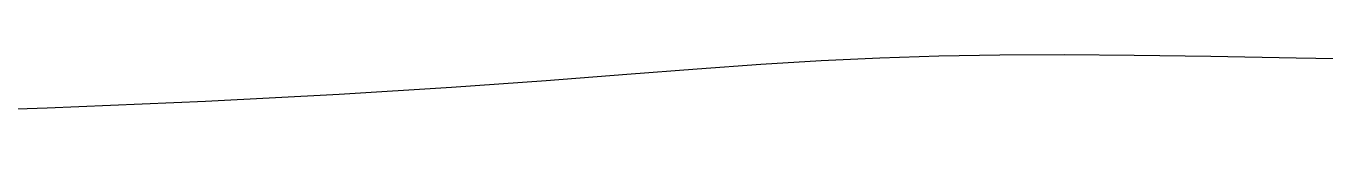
# Model space of a CAD drawing. Header units: millimetres. Extents: x 104198 to 1296755, y -81101 to 81453.
# Drawn here: x 633967.8 to 634041.8, y -26052.6 to -26049.2 of the extents above; entities that cross this region are included whole.
import ezdxf

# ---------------------------------------------------------------- set-up
doc = ezdxf.new("R2010")
doc.units = ezdxf.units.MM
doc.linetypes.add('HIDDEN2', pattern=[0.1875, 0.125, -0.0625])

# ---------------------------------------------------------------- blocks, each defined once
blk = doc.blocks.new('ghfdhrhr')
at = {"color": 250, "linetype": 'HIDDEN2', "ltscale": 600}
blk.add_lwpolyline([(633958.395, -32554.861), (633969.036, -32554.493), (633978.053, -32554.105), (633985.653, -32553.709), (633992.044, -32553.316), (633997.432, -32552.937), (634002.023, -32552.585), (634006.026, -32552.269), (634009.647, -32552.002), (634013.074, -32551.792), (634016.42, -32551.637), (634019.781, -32551.534), (634023.251, -32551.478), (634026.925, -32551.465), (634030.897, -32551.49), (634035.263, -32551.55), (634040.117, -32551.64), (634045.512, -32551.755)], dxfattribs=at)
blk.add_lwpolyline([(633958.395, -32554.861), (633969.036, -32554.493), (633978.053, -32554.105), (633985.653, -32553.709), (633992.044, -32553.316), (633997.432, -32552.937), (634002.023, -32552.585), (634006.026, -32552.269), (634009.647, -32552.002), (634013.074, -32551.792), (634016.42, -32551.637), (634019.781, -32551.534), (634023.251, -32551.478), (634026.925, -32551.465), (634030.897, -32551.49), (634035.263, -32551.55), (634040.117, -32551.64), (634045.512, -32551.755)], dxfattribs=at)
blk.add_lwpolyline([(633958.395, -32554.861), (633969.036, -32554.493), (633978.053, -32554.105), (633985.653, -32553.709), (633992.044, -32553.316), (633997.432, -32552.937), (634002.023, -32552.585), (634006.026, -32552.269), (634009.647, -32552.002), (634013.074, -32551.792), (634016.42, -32551.637), (634019.781, -32551.534), (634023.251, -32551.478), (634026.925, -32551.465), (634030.897, -32551.49), (634035.263, -32551.55), (634040.117, -32551.64), (634045.512, -32551.755)], dxfattribs=at)
blk.add_lwpolyline([(633958.395, -32554.861), (633969.036, -32554.493), (633978.053, -32554.105), (633985.653, -32553.709), (633992.044, -32553.316), (633997.432, -32552.937), (634002.023, -32552.585), (634006.026, -32552.269), (634009.647, -32552.002), (634013.074, -32551.792), (634016.42, -32551.637), (634019.781, -32551.534), (634023.251, -32551.478), (634026.925, -32551.465), (634030.897, -32551.49), (634035.263, -32551.55), (634040.117, -32551.64), (634045.512, -32551.755)], dxfattribs=at)
blk.add_lwpolyline([(633958.395, -32554.861), (633969.036, -32554.493), (633978.053, -32554.105), (633985.653, -32553.709), (633992.044, -32553.316), (633997.432, -32552.937), (634002.023, -32552.585), (634006.026, -32552.269), (634009.647, -32552.002), (634013.074, -32551.792), (634016.42, -32551.637), (634019.781, -32551.534), (634023.251, -32551.478), (634026.925, -32551.465), (634030.897, -32551.49), (634035.263, -32551.55), (634040.117, -32551.64), (634045.512, -32551.755)], dxfattribs=at)
blk.add_lwpolyline([(633958.395, -32554.861), (633969.036, -32554.493), (633978.053, -32554.105), (633985.653, -32553.709), (633992.044, -32553.316), (633997.432, -32552.937), (634002.023, -32552.585), (634006.026, -32552.269), (634009.647, -32552.002), (634013.074, -32551.792), (634016.42, -32551.637), (634019.781, -32551.534), (634023.251, -32551.478), (634026.925, -32551.465), (634030.897, -32551.49), (634035.263, -32551.55), (634040.117, -32551.64), (634045.512, -32551.755)], dxfattribs=at)
blk.add_lwpolyline([(633958.395, -32554.861), (633969.036, -32554.493), (633978.053, -32554.105), (633985.653, -32553.709), (633992.044, -32553.316), (633997.432, -32552.937), (634002.023, -32552.585), (634006.026, -32552.269), (634009.647, -32552.002), (634013.074, -32551.792), (634016.42, -32551.637), (634019.781, -32551.534), (634023.251, -32551.478), (634026.925, -32551.465), (634030.897, -32551.49), (634035.263, -32551.55), (634040.117, -32551.64), (634045.512, -32551.755)], dxfattribs=at)
blk.add_lwpolyline([(633958.395, -32554.861), (633969.036, -32554.493), (633978.053, -32554.105), (633985.653, -32553.709), (633992.044, -32553.316), (633997.432, -32552.937), (634002.023, -32552.585), (634006.026, -32552.269), (634009.647, -32552.002), (634013.074, -32551.792), (634016.42, -32551.637), (634019.781, -32551.534), (634023.251, -32551.478), (634026.925, -32551.465), (634030.897, -32551.49), (634035.263, -32551.55), (634040.117, -32551.64), (634045.512, -32551.755)], dxfattribs=at)
blk.add_lwpolyline([(633958.395, -32554.861), (633969.036, -32554.493), (633978.053, -32554.105), (633985.653, -32553.709), (633992.044, -32553.316), (633997.432, -32552.937), (634002.023, -32552.585), (634006.026, -32552.269), (634009.647, -32552.002), (634013.074, -32551.792), (634016.42, -32551.637), (634019.781, -32551.534), (634023.251, -32551.478), (634026.925, -32551.465), (634030.897, -32551.49), (634035.263, -32551.55), (634040.117, -32551.64), (634045.512, -32551.755)], dxfattribs=at)
blk.add_lwpolyline([(633958.395, -32554.861), (633969.036, -32554.493), (633978.053, -32554.105), (633985.653, -32553.709), (633992.044, -32553.316), (633997.432, -32552.937), (634002.023, -32552.585), (634006.026, -32552.269), (634009.647, -32552.002), (634013.074, -32551.792), (634016.42, -32551.637), (634019.781, -32551.534), (634023.251, -32551.478), (634026.925, -32551.465), (634030.897, -32551.49), (634035.263, -32551.55), (634040.117, -32551.64), (634045.512, -32551.755)], dxfattribs=at)
blk.add_lwpolyline([(633958.395, -32554.861), (633969.036, -32554.493), (633978.053, -32554.105), (633985.653, -32553.709), (633992.044, -32553.316), (633997.432, -32552.937), (634002.023, -32552.585), (634006.026, -32552.269), (634009.647, -32552.002), (634013.074, -32551.792), (634016.42, -32551.637), (634019.781, -32551.534), (634023.251, -32551.478), (634026.925, -32551.465), (634030.897, -32551.49), (634035.263, -32551.55), (634040.117, -32551.64), (634045.512, -32551.755)], dxfattribs=at)
blk.add_lwpolyline([(633958.395, -32554.861), (633969.036, -32554.493), (633978.053, -32554.105), (633985.653, -32553.709), (633992.044, -32553.316), (633997.432, -32552.937), (634002.023, -32552.585), (634006.026, -32552.269), (634009.647, -32552.002), (634013.074, -32551.792), (634016.42, -32551.637), (634019.781, -32551.534), (634023.251, -32551.478), (634026.925, -32551.465), (634030.897, -32551.49), (634035.263, -32551.55), (634040.117, -32551.64), (634045.512, -32551.755)], dxfattribs=at)

msp = doc.modelspace()

# ---------------------------------------------------------------- block references
at = {"color": 2}
msp.add_blockref('ghfdhrhr', (0, 6502.26), dxfattribs=at)

doc.saveas('drawing.dxf')
